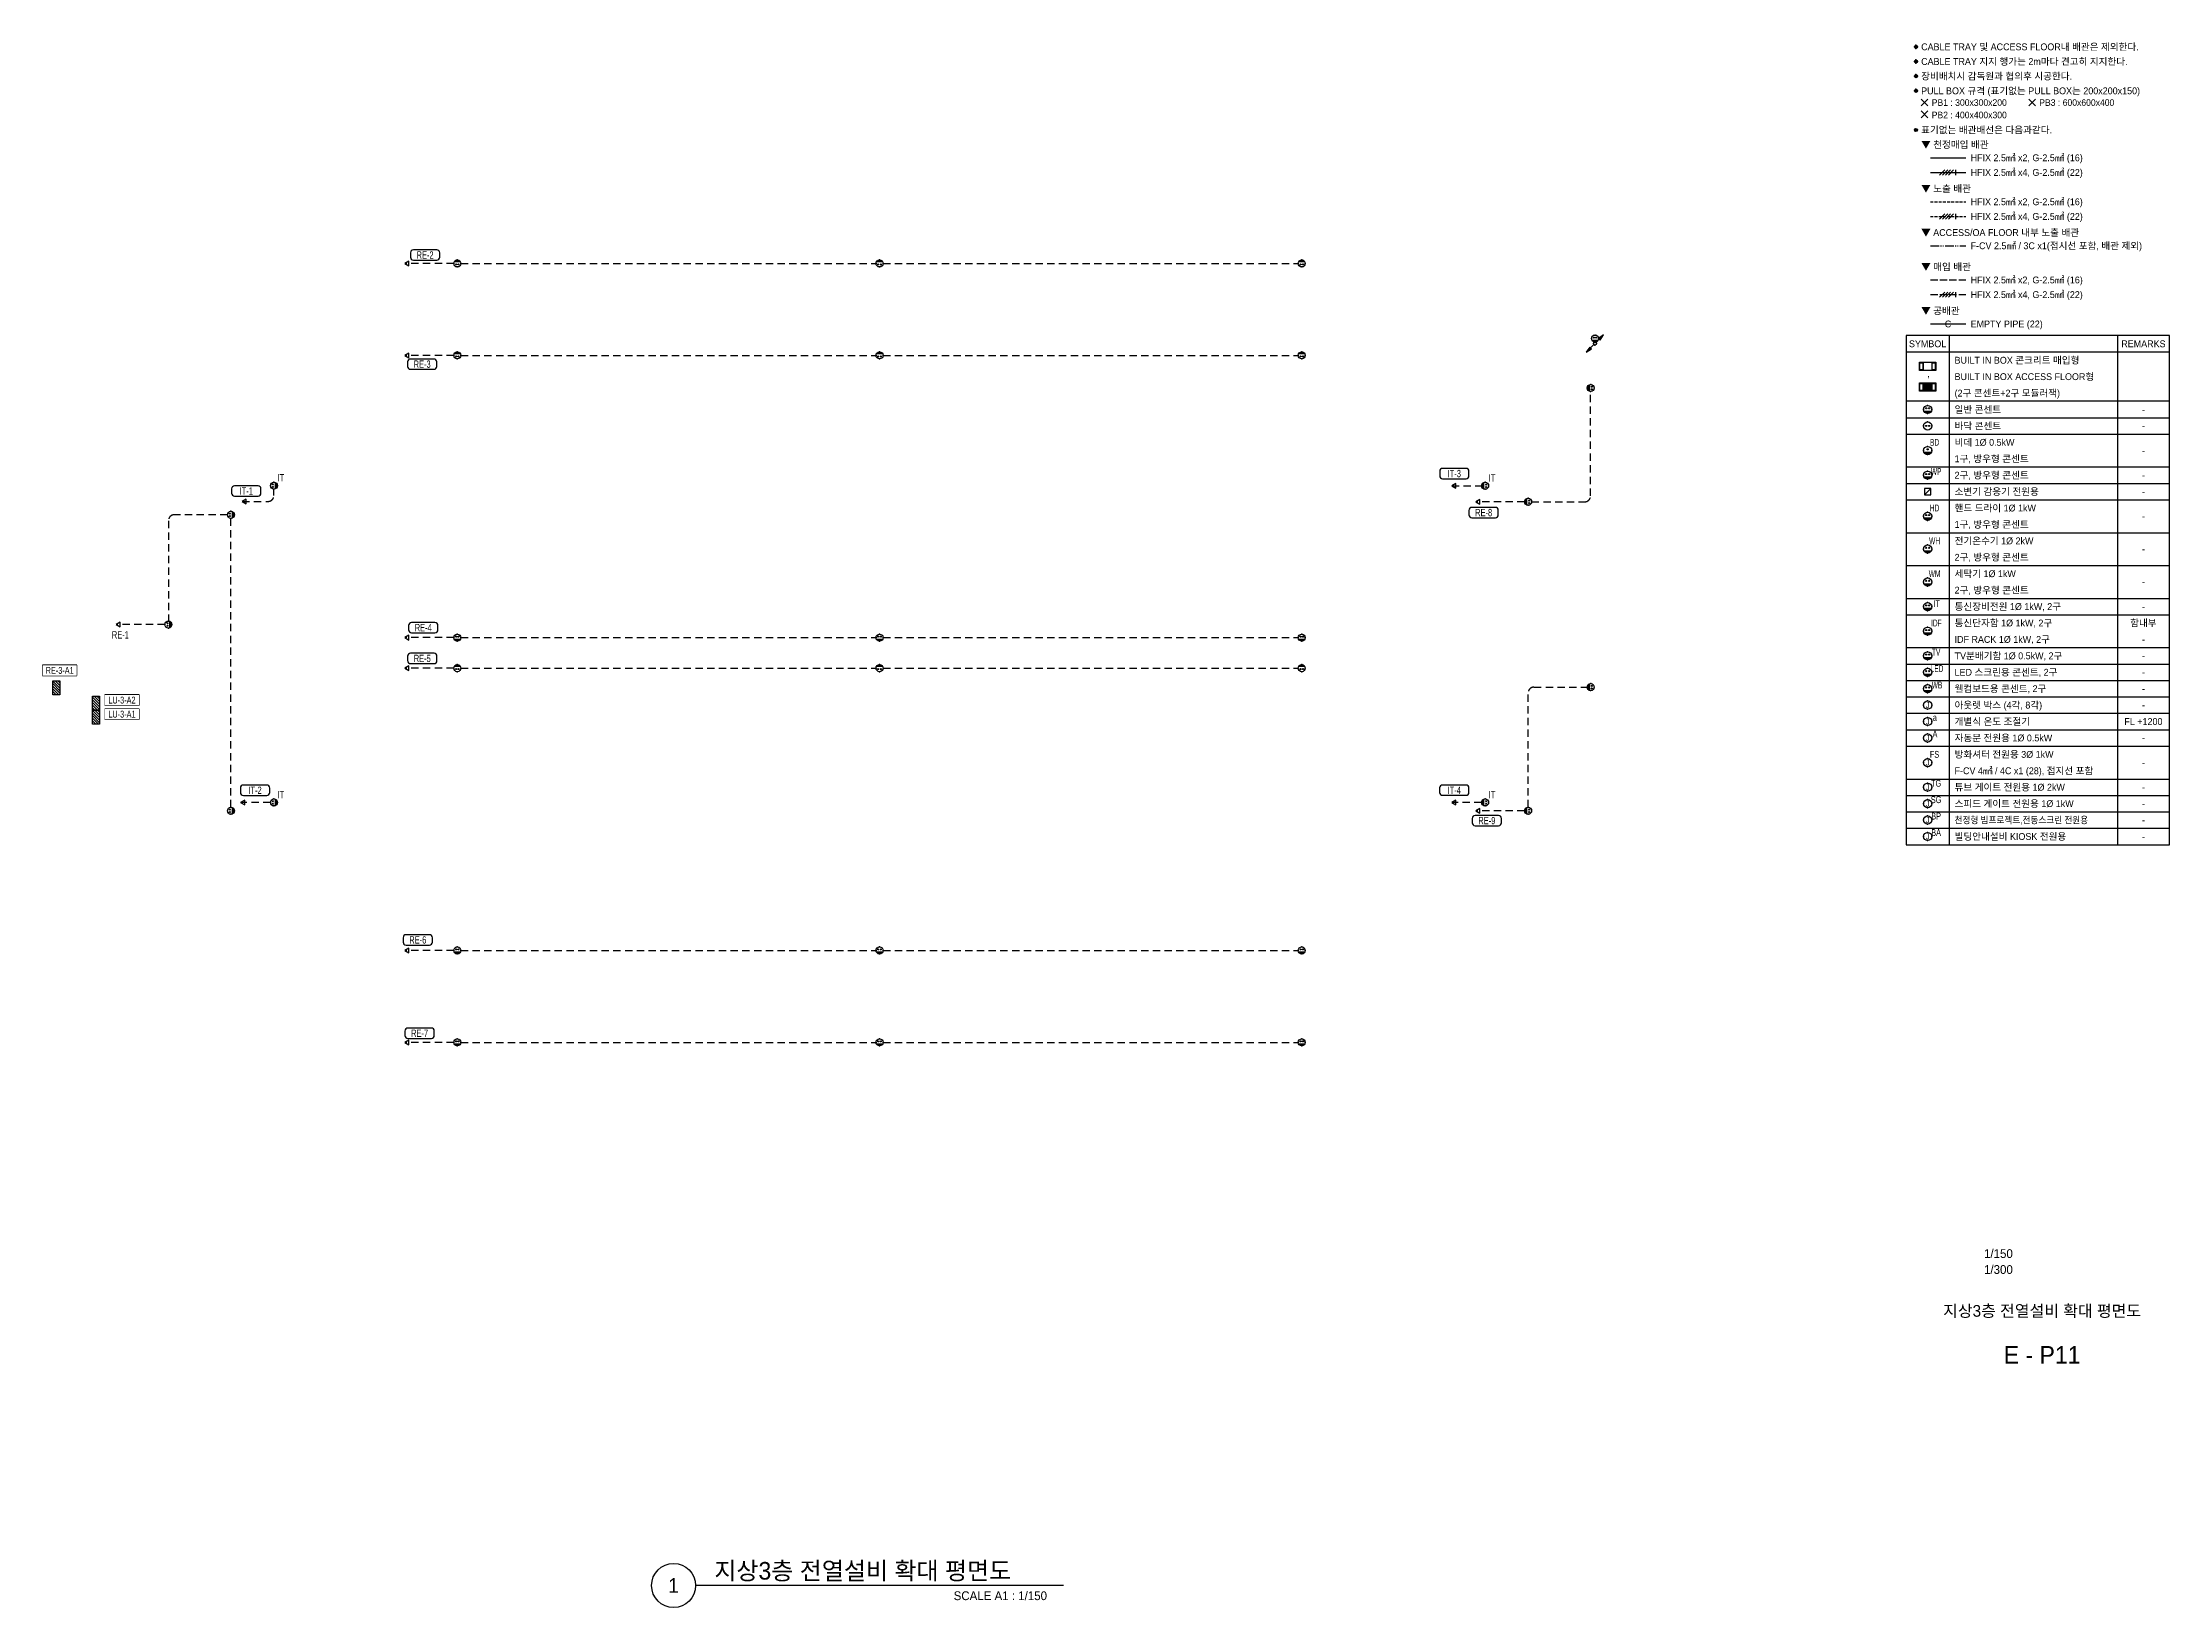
# Model space of a CAD drawing. Header units: millimetres. Extents: x 35956 to 501590, y -530175 to 881740.
# Drawn here: x 266632 to 375440, y 182625 to 262670 of the extents above; entities that cross this region are included whole.
import ezdxf
from ezdxf.enums import TextEntityAlignment as Align

# ---------------------------------------------------------------- set-up
doc = ezdxf.new("R2010")
doc.units = ezdxf.units.MM
doc.header["$LTSCALE"] = 150
doc.set_wipeout_variables(frame=1)
for name, pattern in [('D1', [3, 1, -1, 1]), ('D2', [6.5, 2.5, -1.5, 2.5]), ('E6', [10, 6, -1, 0.5, -1, 0.5, -1]), ('LH2', [2.85, 2, -0.85]), ('LH4', [6.45, 5, -1.45])]:
    doc.linetypes.add(name, pattern=pattern)
for name, color, linetype in [('------01 Distribution Panel', 3, 'Continuous'), ('------01 Distribution Panel_UPS_Emgency', 232, 'Continuous'), ('------06 Receptacle', 6, 'Continuous'), ('------Number of Strands (가닥수)', 1, 'Continuous'), ('-----20 General Symbol', 3, 'Continuous'), ('-----21 Embeded Wire in Ceiling or Wall', 4, 'Continuous'), ('-----22 Concealed Wire in Floor', 4, 'E6'), ('-----22 Embeded in Floor', 4, 'D2'), ('-----23 Concealed or Exposed Wire', 4, 'D1'), ('-----29 Cable Schedule', 1, 'Continuous'), ('-----30 Text', 2, 'Continuous'), ('-----41 Drawing Title', 2, 'Continuous'), ('-----42 Drawing Number', 2, 'Continuous'), ('-----43 Drawing Scale', 3, 'Continuous'), ('4', 4, 'Continuous')]:
    doc.layers.add(name, color=color, linetype=linetype)
doc.styles.add('ELEC', font='Dotum.ttf')

# ---------------------------------------------------------------- blocks, each defined once
blk = doc.blocks.new('O04')
blk.add_circle((0, 0), 150)
for p in [(-150, 0), (0, 150), (150, 0), (0, -150)]:
    blk.add_point(p)
at = {"style": 'ELEC'}
blk.add_text('J', height=214, dxfattribs=at).set_placement((0, 0), align=Align.MIDDLE)
blk = doc.blocks.new('B02')
h = blk.add_hatch(color=256)
h.paths.add_polyline_path([(-136, 86, 0.632456), (136, 86)])
h.paths.add_polyline_path([(-75, 193, 1), (-32, 193, 1)])
h.paths.add_polyline_path([(32, 193, 1), (75, 193, 1)])
blk.add_line((-136, 86), (136, 86))
at = {"linetype": 'Continuous'}
blk.add_circle((0, 150), 150, dxfattribs=at)
for centre in [(-54, 193), (54, 193)]:
    blk.add_circle(centre, 21.4)
for p in [(-150, 150), (0, 300), (0, 0), (150, 150)]:
    blk.add_point(p)
blk = doc.blocks.new('B08')
at = {"linetype": 'Continuous'}
for points in [[(300, -150), (-300, -150), (-300, 150), (300, 150)], [(-150, 150), (150, 150), (150, -150), (-150, -150)]]:
    blk.add_lwpolyline(points, close=True, dxfattribs=at)
at = {"color": 1, "linetype": 'Continuous'}
for points in [[(-280, 130), (-170, 130), (-170, -130), (-280, -130)], [(170, 130), (280, 130), (280, -130), (170, -130)]]:
    blk.add_lwpolyline(points, close=True, dxfattribs=at)
blk = doc.blocks.new('B11')
h = blk.add_hatch(color=256)
h.dxf.hatch_style = 1
h.paths.add_polyline_path([(150, 150), (-150, 150), (-150, -150), (150, -150)])
at = {"linetype": 'Continuous'}
for points in [[(300, -150), (-300, -150), (-300, 150), (300, 150)], [(-150, 150), (150, 150), (150, -150), (-150, -150)]]:
    blk.add_lwpolyline(points, close=True, dxfattribs=at)
at = {"color": 1, "linetype": 'Continuous'}
for points in [[(-280, 130), (-170, 130), (-170, -130), (-280, -130)], [(170, 130), (280, 130), (280, -130), (170, -130)]]:
    blk.add_lwpolyline(points, close=True, dxfattribs=at)
blk = doc.blocks.new('B01')
h = blk.add_hatch(color=256)
h.paths.add_polyline_path([(21, 193, 1), (-21, 193, 1)])
h.paths.add_polyline_path([(-136, 86, 0.632456), (136, 86)])
blk.add_line((-136, 86), (136, 86))
at = {"linetype": 'Continuous'}
blk.add_circle((0, 150), 150, dxfattribs=at)
blk.add_circle((0, 193), 21.4)
for p in [(-150, 150), (0, 300), (0, 0), (150, 150)]:
    blk.add_point(p)
blk = doc.blocks.new('B17')
blk.add_line((112.5, 0), (-112.5, -225))
blk.add_lwpolyline([(112.5, 0), (-112.5, 0), (-112.5, -225), (112.5, -225)], close=True)
blk = doc.blocks.new('A$Ce357b17b')
at = {"layer": '-----30 Text'}
h = blk.add_hatch(color=256, dxfattribs=at)
edge = h.paths.add_edge_path()
edge.add_arc((-31961, -9700), 160, 0, 360)
h = blk.add_hatch(color=256, dxfattribs=at)
edge = h.paths.add_edge_path()
edge.add_arc((-31961, -11200), 160, 0, 360)
h = blk.add_hatch(color=256, dxfattribs=at)
edge = h.paths.add_edge_path()
edge.add_arc((-31961, -12700), 160, 0, 360)
h = blk.add_hatch(color=256, dxfattribs=at)
edge = h.paths.add_edge_path()
edge.add_arc((-31961, -18200), 160, 0, 360)
at = {"layer": '------Number of Strands (가닥수)'}
for p, q in [((-29536, -22814), (-29008, -22286)), ((-29237, -22814), (-28709, -22286)), ((-28939, -22814), (-28411, -22286)), ((-28640, -22814), (-28112, -22286)), ((-27878, -22814), (-27878, -22286)), ((-29536, -27314), (-29008, -26786)), ((-29237, -27314), (-28709, -26786)), ((-28939, -27314), (-28411, -26786)), ((-28640, -27314), (-28112, -26786)), ((-27878, -27314), (-27878, -26786)), ((-29536, -35314), (-29008, -34786)), ((-29237, -35314), (-28709, -34786)), ((-28939, -35314), (-28411, -34786)), ((-28640, -35314), (-28112, -34786)), ((-27878, -35314), (-27878, -34786))]:
    blk.add_line(p, q, dxfattribs=at)
at = {"layer": '-----21 Embeded Wire in Ceiling or Wall'}
blk.add_line((-30484, -38050), (-26865, -38050), dxfattribs=at)
at = {"layer": '-----22 Concealed Wire in Floor'}
blk.add_line((-30484, -30050), (-26865, -30050), dxfattribs=at)
at = {"layer": '-----30 Text'}
for centre in [(-31961, -9700), (-31961, -11200), (-31961, -12700), (-31961, -18200)]:
    blk.add_circle(centre, 160, dxfattribs=at)
for p in [(-32121, -9700), (-31961, -9540), (-31961, -9860), (-31801, -9700), (-32121, -11200), (-31961, -11040), (-31961, -11360), (-31961, -12540), (-31801, -11200)]:
    blk.add_point(p, dxfattribs=at)
at = {"layer": '4'}
for p, q in [((-30484, -21050), (-26865, -21050)), ((-30484, -22550), (-26865, -22550))]:
    blk.add_line(p, q, dxfattribs=at)
at = {"layer": '4', "linetype": 'LH2'}
for p, q in [((-30484, -25550), (-26865, -25550)), ((-30484, -27050), (-26865, -27050))]:
    blk.add_line(p, q, dxfattribs=at)
at = {"layer": '4', "linetype": 'LH4'}
for p, q in [((-30484, -33550), (-26865, -33550)), ((-30484, -35050), (-26865, -35050))]:
    blk.add_line(p, q, dxfattribs=at)
at = {"layer": '-----30 Text', "style": 'ELEC'}
for s, p in [('CABLE TRAY 및 ACCESS FLOOR내 배관은 제외한다.', (-31425, -9700)), ('CABLE TRAY 지지 행가는 2m마다 견고히 지지한다.', (-31425, -11200)), ('장비배치시 감독원과 협의후 시공한다.', (-31425, -12700)), ('▼ 천정매입 배관', (-31425, -19700)), ('HFIX 2.5㎟ x2, G-2.5㎟ (16)', (-26365, -21050)), ('▼ 노출 배관', (-31425, -24200)), ('HFIX 2.5㎟ x4, G-2.5㎟ (22)', (-26365, -22550)), ('HFIX 2.5㎟ x2, G-2.5㎟ (16)', (-26365, -25550)), ('▼ ACCESS/OA FLOOR 내부 노출 배관', (-31425, -28700)), ('HFIX 2.5㎟ x4, G-2.5㎟ (22)', (-26365, -27050)), ('F-CV 2.5㎟ / 3C x1(접시선 포함, 배관 제외) ', (-26365, -30050)), ('▼ 매입 배관', (-31425, -32200)), ('HFIX 2.5㎟ x2, G-2.5㎟ (16)', (-26365, -33550)), ('HFIX 2.5㎟ x4, G-2.5㎟ (22)', (-26365, -35050)), ('▼ 공배관', (-31425, -36700))]:
    blk.add_text(s, height=700, dxfattribs=at).set_placement(p, align=Align.MIDDLE_LEFT)
for points in [[(-20425, -15050), (-20425, -15750), (-19726, -15750), (-19726, -15050)], [(-31425, -16250), (-31425, -16950), (-30726, -16950), (-30726, -16250)]]:
    blk.add_wipeout(points).dxf.layer = '-----20 General Symbol'
at = {"color": 3}
blk.add_wipeout([(-6020, -91320), (-6020, -39240), (-32961, -39240), (-32961, -91320)], dxfattribs=at).dxf.layer = '-----29 Cable Schedule'
at = {"layer": '------06 Receptacle'}
h = blk.add_hatch(color=256, dxfattribs=at)
edge = h.paths.add_edge_path()
edge.add_arc((-30913, -48480), 60, 0, 360)
h = blk.add_hatch(color=256, dxfattribs=at)
edge = h.paths.add_edge_path()
edge.add_arc((-30613, -48480), 60, 0, 360)
for centre, radius in [((-30763, -48480), 420), ((-30913, -48480), 60), ((-30613, -48480), 60)]:
    blk.add_circle(centre, radius, dxfattribs=at)
for p in [(-31183, -48480), (-30343, -48480)]:
    blk.add_point(p, dxfattribs=at)
at = {"layer": '-----20 General Symbol'}
for p, q in [((-19726, -15750), (-20425, -15050)), ((-19726, -15050), (-20425, -15750))]:
    blk.add_line(p, q, dxfattribs=at)
at = {"layer": '-----29 Cable Schedule', "color": 3}
blk.add_line((-6020, -40920), (-32961, -40920), dxfattribs=at)
at = {"layer": '-----29 Cable Schedule'}
for p, q in [((-28565, -39240), (-28565, -40920)), ((-28565, -40920), (-28565, -91320)), ((-11349, -39240), (-11349, -40920)), ((-11349, -40920), (-11349, -91320)), ((-6020, -45960), (-32961, -45960)), ((-32961, -47640), (-6020, -47640)), ((-32961, -49320), (-6020, -49320)), ((-32961, -52680), (-6020, -52680)), ((-32961, -54360), (-6020, -54360)), ((-32961, -56040), (-6020, -56040)), ((-32961, -59400), (-6020, -59400)), ((-32961, -62760), (-6020, -62760)), ((-32961, -66120), (-6020, -66120)), ((-32961, -67800), (-6020, -67800)), ((-32961, -71160), (-6020, -71160)), ((-32961, -72840), (-6020, -72840)), ((-32961, -74520), (-6020, -74520)), ((-32961, -76200), (-6020, -76200)), ((-32961, -77880), (-6020, -77880)), ((-32961, -79560), (-6020, -79560)), ((-32961, -81240), (-6020, -81240)), ((-32961, -84600), (-6020, -84600)), ((-32961, -86280), (-6020, -86280)), ((-32961, -87960), (-6020, -87960)), ((-32961, -89640), (-6020, -89640)), ((-32961, -91320), (-6020, -91320))]:
    blk.add_line(p, q, dxfattribs=at)
at = {"layer": '-----29 Cable Schedule', "color": 3}
blk.add_lwpolyline([(-6020, -91320), (-6020, -39240), (-32961, -39240), (-32961, -91320)], close=True, dxfattribs=at)
blk.add_point((-30763, -48060))
at = {"layer": '------06 Receptacle', "xscale": 2.8, "yscale": 2.8, "zscale": 2.8}
for name, p in [('B08', (-30763, -42390)), ('B11', (-30763, -44490)), ('B01', (-30763, -51420)), ('B17', (-30763, -54885)), ('B02', (-30763, -69900))]:
    blk.add_blockref(name, p, dxfattribs=at)
at = {"layer": '------06 Receptacle', "color": 0, "xscale": 2.8, "yscale": 2.8, "zscale": 2.8}
for p in [(-30763, -47220), (-30763, -53940), (-30763, -58140), (-30763, -61500), (-30763, -64860), (-30763, -67380), (-30763, -72420), (-30763, -74100), (-30763, -75780)]:
    blk.add_blockref('B02', p, dxfattribs=at)
at = {"layer": '-----20 General Symbol', "xscale": 2.8, "yscale": 2.8, "zscale": 2.8}
for p in [(-30763, -77040), (-30763, -78720), (-30763, -80400), (-30763, -82920), (-30763, -85440), (-30763, -87120), (-30763, -88800), (-30763, -90480)]:
    blk.add_blockref('O04', p, dxfattribs=at)
at = {"layer": '------06 Receptacle', "style": 'ELEC', "width": 0.6}
for s, p in [('BD', (-30053, -50158)), ('WP', (-29891, -53142)), ('HD', (-30053, -56878)), ('WH', (-30053, -60238)), ('WM', (-30053, -63598)), ('IT', (-29828, -66655)), ('IDF', (-29874, -68638)), ('TV', (-29891, -71622)), ('LED', (-29800, -73302)), ('WB', (-29800, -74982))]:
    blk.add_text(s, height=700, dxfattribs=at).set_placement(p, align=Align.MIDDLE)
at = {"layer": '-----20 General Symbol', "style": 'ELEC', "width": 0.7}
blk.add_text('a', height=700, dxfattribs=at).set_placement((-30238, -78308), align=Align.MIDDLE_LEFT)
for s, p in [('A', (-30011, -79989)), ('FS', (-30053, -82078)), ('TG', (-29895, -85036)), ('SG', (-29895, -86716)), ('BP', (-29895, -88396)), ('BA', (-29895, -90076))]:
    blk.add_text(s, height=700, dxfattribs=at).set_placement(p, align=Align.MIDDLE)
at = {"layer": '-----23 Concealed or Exposed Wire', "style": 'ELEC'}
blk.add_text('C', height=700, dxfattribs=at).set_placement((-28675, -38050), align=Align.MIDDLE_CENTER)
at = {"layer": '-----29 Cable Schedule', "color": 2, "style": 'ELEC'}
for s, p in [('SYMBOL', (-30763, -40080)), ('REMARKS', (-8684, -40080))]:
    blk.add_text(s, height=700, dxfattribs=at).set_placement(p, align=Align.MIDDLE)
at = {"layer": '-----30 Text', "style": 'ELEC'}
for s, height, p in [('PB3 : 600x600x400', 672.93, (-19344, -15400)), ('표기없는 배관배선은 다음과같다.', 700, (-31425, -18200)), ('EMPTY PIPE (22)', 700, (-26365, -38050)), ('BUILT IN BOX 콘크리트 매입형', 700, (-28005, -41760)), (',', 700, (-30805, -43128)), ('BUILT IN BOX ACCESS FLOOR형', 700, (-28005, -43440)), ('(2구 콘센트+2구 모듈러잭)', 700, (-28005, -45120)), ('일반 콘센트', 700, (-28005, -46800)), ('바닥 콘센트', 700, (-28005, -48480)), ('비데 1%%216 0.5kW', 700, (-28005, -50160)), ('1구, 방우형 콘센트', 700, (-28005, -51840)), ('2구, 방우형 콘센트', 700, (-28005, -53520)), ('핸드 드라이 1Ø 1kW', 700, (-28005, -56880)), ('소변기 감응기 전원용', 700, (-28005, -55200)), ('1구, 방우형 콘센트', 700, (-28005, -58560)), ('전기온수기 1%%216 2kW', 700, (-28005, -60240)), ('2구, 방우형 콘센트', 700, (-28005, -61920)), ('세탁기 1Ø 1kW', 700, (-28005, -63600)), ('2구, 방우형 콘센트', 700, (-28005, -65280)), ('통신장비전원 1%%216 1kW, 2구', 700, (-28005, -66960)), ('통신단자함 1%%216 1kW, 2구', 700, (-28005, -68640)), ('TV분배기함 1%%216 0.5kW, 2구', 700, (-28005, -72000)), ('IDF RACK 1%%216 1kW, 2구', 700, (-28005, -70320)), ('LED 스크린용 콘센트, 2구', 700, (-28005, -73680)), ('웰컴보드용 콘센트, 2구', 700, (-28005, -75360)), ('개별식 온도 조절기', 700, (-28005, -78720)), ('아웃렛 박스 (4각, 8각)', 700, (-28005, -77040)), ('자동문 전원용 1%%216 0.5kW', 700, (-28005, -80400)), ('방화셔터 전원용 3%%216 1kW', 700, (-28005, -82080)), ('F-CV 4㎟ / 4C x1 (28), 접지선 포함', 700, (-28005, -83760)), ('튜브 게이트 전원용 1Ø 2kW', 700, (-28005, -85440)), ('스피드 게이트 전원용 1Ø 1kW', 700, (-28005, -87120)), ('빌딩안내설비 KIOSK 전원용', 700, (-28005, -90480))]:
    blk.add_text(s, height=height, dxfattribs=at).set_placement(p, align=Align.MIDDLE_LEFT)
for s, p in [('-', (-8684, -46800)), ('-', (-8684, -48480)), ('-', (-8684, -51000)), ('-', (-8684, -53520)), ('-', (-8684, -55200)), ('-', (-8684, -57720)), ('-', (-8684, -61080)), ('-', (-8684, -64440)), ('-', (-8684, -66960)), ('함내부', (-8684, -68640)), ('-', (-8684, -70320)), ('-', (-8684, -72000)), ('-', (-8684, -73680)), ('-', (-8684, -75360)), ('-', (-8684, -77040)), ('FL +1200', (-8684, -78720)), ('-', (-8684, -80400)), ('-', (-8684, -82920)), ('-', (-8684, -85440)), ('-', (-8684, -87120)), ('-', (-8684, -88800)), ('-', (-8684, -90480))]:
    blk.add_text(s, height=700, dxfattribs=at).set_placement(p, align=Align.MIDDLE_CENTER)
at = {"layer": '-----30 Text', "style": 'ELEC', "width": 0.9}
blk.add_text('천정형 빔프로젝트,전동스크린 전원용', height=700, dxfattribs=at).set_placement((-28005, -88800), align=Align.MIDDLE_LEFT)
blk.add_wipeout([(-31425, -15050), (-31425, -15750), (-30726, -15750), (-30726, -15050)]).dxf.layer = '-----20 General Symbol'
at = {"layer": '-----30 Text'}
h = blk.add_hatch(color=256, dxfattribs=at)
edge = h.paths.add_edge_path()
edge.add_arc((-31961, -14200), 160, 0, 360)
at = {"layer": '-----20 General Symbol'}
for p, q in [((-30726, -15750), (-31425, -15050)), ((-30726, -15050), (-31425, -15750)), ((-30726, -16950), (-31425, -16250)), ((-30726, -16250), (-31425, -16950))]:
    blk.add_line(p, q, dxfattribs=at)
at = {"layer": '-----30 Text'}
blk.add_circle((-31961, -14200), 160, dxfattribs=at)
blk.add_point((-31961, -14040), dxfattribs=at)
at = {"layer": '-----30 Text', "style": 'ELEC'}
for s, height, p in [('PULL BOX 규격 (표기없는 PULL BOX는 200x200x150)', 700, (-31425, -14200)), ('PB1 : 300x300x200', 672.93, (-30344, -15400)), ('PB2 : 400x400x300', 672.93, (-30344, -16671))]:
    blk.add_text(s, height=height, dxfattribs=at).set_placement(p, align=Align.MIDDLE_LEFT)
blk = doc.blocks.new('O07')
blk.add_lwpolyline([(-173, -100), (0, 0), (-173, 100)], close=True)
blk = doc.blocks.new('A02')
h = blk.add_hatch()
h.set_pattern_fill('ANSI31', color=256, scale=25, style=0)
h.set_pattern_definition([(45, (-2000, -19200), (-56.1266, 56.1266), [])])
h.paths.add_polyline_path([(-300, 300), (-300, 0), (300, 0), (300, 300)])
blk.add_lwpolyline([(300, 0), (-300, 0), (-300, 300), (300, 300)], close=True)
blk = doc.blocks.new('O01')
blk.add_hatch(color=256).paths.add_polyline_path([(-149, -218), (-218, -149), (-368, -368)])
blk.add_line((-46, -46), (-184, -184))
blk.add_lwpolyline([(-368, -368), (-149, -218), (-218, -149), (-368, -368)])
blk.add_circle((0, 0), 65)
for p in [(-65, 0), (-65, 0), (0, 65), (0, 65), (65, 0), (65, 0), (0, -65), (0, -65)]:
    blk.add_point(p)

msp = doc.modelspace()

# ---------------------------------------------------------------- linework, layer by layer
at = {"layer": '------01 Distribution Panel', "color": 1, "elevation": 0}
for points in [[(266632, 230292), (268386, 230292), (268386, 230817), (266632, 230817)], [(269818, 228055), (271573, 228055), (271573, 228580), (269818, 228580)]]:
    msp.add_lwpolyline(points, close=True, dxfattribs=at)
at = {"layer": '-----22 Embeded in Floor'}
for p, q in [((278470, 239823), (278470, 239823)), ((278470, 239500), (278470, 239823)), ((338726, 239997), (340250, 239997)), ((340250, 239997), (340250, 239997))]:
    msp.add_line(p, q, dxfattribs=at)
at = {"layer": '-----22 Embeded in Floor', "elevation": 0}
for points in [[(287670, 251370), (285170, 251370)], [(288030, 251370), (309270, 251370)], [(309630, 251370), (330870, 251370)], [(287670, 246670), (285170, 246670)], [(288030, 246670), (309270, 246670)], [(309630, 246670), (330870, 246670)], [(342450, 239180), (339950, 239180)], [(272890, 232900), (270390, 232900)], [(287670, 232230), (285170, 232230)], [(288030, 232230), (309270, 232230)], [(309630, 232230), (330870, 232230)], [(287670, 230670), (285170, 230670)], [(288030, 230670), (309270, 230670)], [(309630, 230670), (330870, 230670)], [(278290, 223800), (276766, 223800)], [(340249, 223801), (338725, 223801)], [(342450, 223374), (339950, 223374)], [(287670, 216230), (285170, 216230)], [(288030, 216230), (309270, 216230)], [(309630, 216230), (330870, 216230)], [(287670, 211530), (285170, 211530)], [(288030, 211530), (309270, 211530)], [(309630, 211530), (330870, 211530)]]:
    msp.add_lwpolyline(points, dxfattribs=at)
for points in [[(342810, 239180), (345529, 239180, 0.4142136), (345829, 239480), (345829, 244819)], [(276090, 238512), (273369, 238512, 0.4142136), (273069, 238212), (273070, 233080)], [(342630, 223554), (342630, 229400, -0.4142136), (342930, 229700), (342930, 229700), (345650, 229700)]]:
    msp.add_lwpolyline(points, format="xyb", dxfattribs=at)
at = {"layer": '-----22 Embeded in Floor'}
msp.add_arc((278170, 239500), 300, 270, 0, dxfattribs=at)
at = {"layer": '-----41 Drawing Title', "color": 7}
msp.add_line((318861, 183750), (300039, 183750), dxfattribs=at)
msp.add_circle((298914, 183750), 1125, dxfattribs=at)

# ---------------------------------------------------------------- block references
at = {"layer": '------01 Distribution Panel', "xscale": 1.2, "yscale": 1.2, "zscale": 1.2, "rotation": 270}
msp.add_blockref('A02', (267150, 229660), dxfattribs=at)
at = {"layer": '------01 Distribution Panel_UPS_Emgency', "xscale": 1.2, "yscale": 1.2, "zscale": 1.2, "rotation": 270}
msp.add_blockref('A02', (269190, 228160), dxfattribs=at)
at = {"layer": '------06 Receptacle', "xscale": 1.2, "yscale": 1.2, "zscale": 1.2}
for p, rotation in [((287850, 251550), 179.9999990554299), ((309450, 251550), 179.9999990554299), ((331050, 251550), 179.9999990554299), ((346050, 247350), 359.646272586137), ((287850, 246850), 179.9999990554299), ((309450, 246850), 179.9999990554299), ((331050, 246850), 179.9999990554299), ((345650, 245000), 269.646272586137), ((278650, 240003), 89.99999905542973), ((278650, 240003), 89.99999905542973), ((340250, 239999), 269.9999990554298), ((340250, 239999), 269.9999990554298), ((276450, 238512), 89.99999905542991), ((342450, 239180), 270.0000009445701), ((273250, 232900), 89.64627258613703), ((287850, 232050), 359.9999990554299), ((309450, 232050), 359.9999990554299), ((331050, 232050), 359.9999990554299), ((287850, 230850), 179.9999990554299), ((309450, 230850), 179.9999990554299), ((331050, 230850), 179.9999990554299), ((345650, 229700), 269.646272586137), ((276450, 223374), 89.99999905542991), ((278650, 223800), 89.99999905542973), ((340250, 223800), 269.9999990554298), ((342450, 223374), 270.0000009445701), ((287850, 216050), 359.9999990554299), ((309450, 216050), 359.9999990554299), ((331050, 216050), 359.9999990554299), ((287850, 211350), 359.9999990554299), ((309450, 211350), 359.9999990554299), ((331050, 211350), 359.9999990554299)]:
    msp.add_blockref('B02', p, dxfattribs=dict(at, rotation=rotation))
at = {"layer": '-----20 General Symbol', "xscale": 1.2, "yscale": 1.2, "zscale": 1.2}
msp.add_blockref('O01', (346050, 247272), dxfattribs=at)
at = {"layer": '-----20 General Symbol', "xscale": 1.2, "yscale": 1.2, "zscale": 1.2, "rotation": 180}
msp.add_blockref('O01', (346050, 247272), dxfattribs=at)
at = {"layer": '-----22 Embeded in Floor', "xscale": 1.2, "yscale": 1.2, "zscale": 1.2, "rotation": 180}
for p in [(285170, 251370), (285170, 246670), (338726, 239997), (339950, 239180), (270390, 232900), (285170, 232230), (285170, 230670), (276766, 223800), (338725, 223801), (339950, 223374), (285170, 216230), (285170, 211530)]:
    msp.add_blockref('O07', p, dxfattribs=at)
at = {"layer": '-----29 Cable Schedule', "xscale": 0.5, "yscale": 0.5, "zscale": 0.5}
msp.add_blockref('A$Ce357b17b', (378450, 267300), dxfattribs=at)

# ---------------------------------------------------------------- texts
at = {"layer": '------06 Receptacle', "style": 'ELEC', "width": 0.7}
for p in [(278825, 240405, 0), (278825, 240405, 0), (340785, 240401, 0), (340785, 240401, 0), (340785, 224202, 0)]:
    msp.add_text('IT', height=375, dxfattribs=at).set_placement(p, align=Align.MIDDLE)
at = {"layer": '-----41 Drawing Title', "style": 'ELEC'}
msp.add_text('지상3층 전열설비 확대 평면도', height=600, dxfattribs=at).set_placement((368925, 197795), align=Align.MIDDLE_CENTER)
at = {"layer": '-----41 Drawing Title', "color": 2, "style": 'ELEC'}
msp.add_text('지상3층 전열설비 확대 평면도', height=900, dxfattribs=at).set_placement((300998, 184050))
at = {"layer": '-----41 Drawing Title', "color": 7, "style": 'ELEC'}
msp.add_text('1', height=750, dxfattribs=at).set_placement((298914, 183750), align=Align.MIDDLE)
at = {"layer": '-----41 Drawing Title', "style": 'ELEC'}
msp.add_text('SCALE A1 : 1/150', height=450, dxfattribs=at).set_placement((318019, 183000), align=Align.RIGHT)
at = {"layer": '-----42 Drawing Number', "style": 'ELEC'}
msp.add_text('E - P11', height=900, dxfattribs=at).set_placement((368925, 195545), align=Align.MIDDLE_CENTER)
at = {"layer": '-----43 Drawing Scale', "style": 'ELEC'}
for s, p in [('1/150', (366690, 200725)), ('1/300', (366690, 199910))]:
    msp.add_text(s, height=450, dxfattribs=at).set_placement(p, align=Align.MIDDLE_CENTER)

# ---------------------------------------------------------------- next in the draw order: wipeouts: each hides what was drawn before it
at = {"color": 1}
msp.add_wipeout([(266632, 230292), (268386, 230292), (268386, 230817), (266632, 230817)], dxfattribs=at).dxf.layer = '------01 Distribution Panel'
at = {"color": 1, "linetype": 'Continuous'}
for points in [[(285454, 251693), (285455, 251670), (285461, 251647), (285470, 251625), (285482, 251605), (285498, 251587), (285515, 251572), (285536, 251560), (285557, 251551), (285580, 251545), (285604, 251543), (286804, 251543), (286827, 251545), (286850, 251551), (286872, 251560), (286892, 251572), (286910, 251587), (286925, 251605), (286937, 251625), (286946, 251647), (286952, 251670), (286954, 251693), (286954, 251918), (286952, 251942), (286946, 251965), (286937, 251987), (286925, 252007), (286910, 252025), (286892, 252040), (286872, 252052), (286850, 252061), (286827, 252067), (286804, 252068), (285604, 252068), (285580, 252067), (285557, 252061), (285536, 252052), (285515, 252040), (285498, 252025), (285482, 252007), (285470, 251987), (285461, 251965), (285455, 251942), (285454, 251918)], [(285302, 246108), (285304, 246085), (285310, 246062), (285319, 246040), (285331, 246020), (285346, 246002), (285364, 245987), (285384, 245975), (285406, 245966), (285429, 245960), (285452, 245958), (286652, 245958), (286676, 245960), (286699, 245966), (286720, 245975), (286740, 245987), (286758, 246002), (286774, 246020), (286786, 246040), (286795, 246062), (286800, 246085), (286802, 246108), (286802, 246333), (286800, 246357), (286795, 246380), (286786, 246401), (286774, 246422), (286758, 246439), (286740, 246455), (286720, 246467), (286699, 246476), (286676, 246482), (286652, 246483), (285452, 246483), (285429, 246482), (285406, 246476), (285384, 246467), (285364, 246455), (285346, 246439), (285331, 246422), (285319, 246401), (285310, 246380), (285304, 246357), (285302, 246333)], [(339606, 238516), (339608, 238493), (339613, 238470), (339622, 238448), (339635, 238428), (339650, 238410), (339668, 238395), (339688, 238383), (339710, 238374), (339732, 238368), (339756, 238366), (340956, 238366), (340979, 238368), (341002, 238374), (341024, 238383), (341044, 238395), (341062, 238410), (341077, 238428), (341090, 238448), (341099, 238470), (341104, 238493), (341106, 238516), (341106, 238741), (341104, 238765), (341099, 238788), (341090, 238809), (341077, 238829), (341062, 238847), (341044, 238863), (341024, 238875), (341002, 238884), (340979, 238889), (340956, 238891), (339756, 238891), (339732, 238889), (339710, 238884), (339688, 238875), (339668, 238863), (339650, 238847), (339635, 238829), (339622, 238809), (339613, 238788), (339608, 238765), (339606, 238741)], [(285359, 232629), (285361, 232605), (285366, 232582), (285375, 232561), (285388, 232540), (285403, 232523), (285421, 232507), (285441, 232495), (285463, 232486), (285486, 232480), (285509, 232479), (286709, 232479), (286732, 232480), (286755, 232486), (286777, 232495), (286797, 232507), (286815, 232523), (286830, 232540), (286843, 232561), (286852, 232582), (286857, 232605), (286859, 232629), (286859, 232854), (286857, 232877), (286852, 232900), (286843, 232922), (286830, 232942), (286815, 232960), (286797, 232975), (286777, 232987), (286755, 232996), (286732, 233002), (286709, 233004), (285509, 233004), (285486, 233002), (285463, 232996), (285441, 232987), (285421, 232975), (285403, 232960), (285388, 232942), (285375, 232922), (285366, 232900), (285361, 232877), (285359, 232854)], [(269862, 232260), (269864, 232237), (269870, 232214), (269879, 232192), (269891, 232172), (269906, 232154), (269924, 232139), (269944, 232127), (269966, 232118), (269989, 232112), (270012, 232110), (271212, 232110), (271236, 232112), (271259, 232118), (271281, 232127), (271301, 232139), (271319, 232154), (271334, 232172), (271346, 232192), (271355, 232214), (271361, 232237), (271362, 232260), (271362, 232485), (271361, 232509), (271355, 232532), (271346, 232553), (271334, 232573), (271319, 232591), (271301, 232607), (271281, 232619), (271259, 232628), (271236, 232633), (271212, 232635), (270012, 232635), (269989, 232633), (269966, 232628), (269944, 232619), (269924, 232607), (269906, 232591), (269891, 232573), (269879, 232553), (269870, 232532), (269864, 232509), (269862, 232485)], [(285309, 231054), (285311, 231030), (285317, 231007), (285326, 230986), (285338, 230965), (285353, 230948), (285371, 230932), (285391, 230920), (285413, 230911), (285436, 230905), (285459, 230904), (286659, 230904), (286683, 230905), (286706, 230911), (286728, 230920), (286748, 230932), (286766, 230948), (286781, 230965), (286793, 230986), (286802, 231007), (286808, 231030), (286809, 231054), (286809, 231279), (286808, 231302), (286802, 231325), (286793, 231347), (286781, 231367), (286766, 231385), (286748, 231400), (286728, 231412), (286706, 231421), (286683, 231427), (286659, 231429), (285459, 231429), (285436, 231427), (285413, 231421), (285391, 231412), (285371, 231400), (285353, 231385), (285338, 231367), (285326, 231347), (285317, 231325), (285311, 231302), (285309, 231279)], [(339769, 222761), (339770, 222737), (339776, 222714), (339785, 222693), (339797, 222673), (339813, 222655), (339830, 222639), (339851, 222627), (339872, 222618), (339895, 222613), (339919, 222611), (341119, 222611), (341142, 222613), (341165, 222618), (341187, 222627), (341207, 222639), (341225, 222655), (341240, 222673), (341252, 222693), (341261, 222714), (341267, 222737), (341269, 222761), (341269, 222986), (341267, 223009), (341261, 223032), (341252, 223054), (341240, 223074), (341225, 223092), (341207, 223107), (341187, 223119), (341165, 223128), (341142, 223134), (341119, 223136), (339919, 223136), (339895, 223134), (339872, 223128), (339851, 223119), (339830, 223107), (339813, 223092), (339797, 223074), (339785, 223054), (339776, 223032), (339770, 223009), (339769, 222986)], [(285078, 216658), (285079, 216635), (285085, 216612), (285094, 216590), (285106, 216570), (285121, 216552), (285139, 216537), (285159, 216525), (285181, 216516), (285204, 216510), (285228, 216508), (286428, 216508), (286451, 216510), (286474, 216516), (286496, 216525), (286516, 216537), (286534, 216552), (286549, 216570), (286561, 216590), (286570, 216612), (286576, 216635), (286578, 216658), (286578, 216883), (286576, 216907), (286570, 216930), (286561, 216951), (286549, 216972), (286534, 216989), (286516, 217005), (286496, 217017), (286474, 217026), (286451, 217032), (286428, 217033), (285228, 217033), (285204, 217032), (285181, 217026), (285159, 217017), (285139, 217005), (285121, 216989), (285106, 216972), (285094, 216951), (285085, 216930), (285079, 216907), (285078, 216883)], [(285173, 211885), (285175, 211862), (285180, 211839), (285189, 211817), (285201, 211797), (285217, 211779), (285235, 211764), (285255, 211752), (285276, 211743), (285299, 211737), (285323, 211735), (286523, 211735), (286546, 211737), (286569, 211743), (286591, 211752), (286611, 211764), (286629, 211779), (286644, 211797), (286656, 211817), (286665, 211839), (286671, 211862), (286673, 211885), (286673, 212110), (286671, 212134), (286665, 212157), (286656, 212178), (286644, 212199), (286629, 212216), (286611, 212232), (286591, 212244), (286569, 212253), (286546, 212258), (286523, 212260), (285323, 212260), (285299, 212258), (285276, 212253), (285255, 212244), (285235, 212232), (285217, 212216), (285201, 212199), (285189, 212178), (285180, 212157), (285175, 212134), (285173, 212110)]]:
    msp.add_wipeout(points, dxfattribs=at)
for points in [[(338106, 240512), (338107, 240488), (338113, 240465), (338122, 240444), (338134, 240424), (338149, 240406), (338167, 240390), (338187, 240378), (338209, 240369), (338232, 240364), (338256, 240362), (339456, 240362), (339479, 240364), (339502, 240369), (339524, 240378), (339544, 240390), (339562, 240406), (339577, 240424), (339589, 240444), (339598, 240465), (339604, 240488), (339606, 240512), (339606, 240737), (339604, 240760), (339598, 240783), (339589, 240805), (339577, 240825), (339562, 240843), (339544, 240858), (339524, 240870), (339502, 240879), (339479, 240885), (339456, 240887), (338256, 240887), (338232, 240885), (338209, 240879), (338187, 240870), (338167, 240858), (338149, 240843), (338134, 240825), (338122, 240805), (338113, 240783), (338107, 240760), (338106, 240737)], [(276305, 239620), (276307, 239596), (276312, 239573), (276321, 239552), (276334, 239532), (276349, 239514), (276367, 239498), (276387, 239486), (276409, 239477), (276432, 239472), (276455, 239470), (277655, 239470), (277679, 239472), (277701, 239477), (277723, 239486), (277743, 239498), (277761, 239514), (277776, 239532), (277789, 239552), (277798, 239573), (277803, 239596), (277805, 239620), (277805, 239845), (277803, 239868), (277798, 239891), (277789, 239913), (277776, 239933), (277761, 239951), (277743, 239966), (277723, 239978), (277701, 239987), (277679, 239993), (277655, 239995), (276455, 239995), (276432, 239993), (276409, 239987), (276387, 239978), (276367, 239966), (276349, 239951), (276334, 239933), (276321, 239913), (276312, 239891), (276307, 239868), (276305, 239845)], [(276754, 224314), (276756, 224291), (276762, 224268), (276771, 224246), (276783, 224226), (276798, 224208), (276816, 224193), (276836, 224181), (276858, 224172), (276881, 224166), (276904, 224164), (278104, 224164), (278128, 224166), (278151, 224172), (278173, 224181), (278193, 224193), (278211, 224208), (278226, 224226), (278238, 224246), (278247, 224268), (278253, 224291), (278254, 224314), (278254, 224539), (278253, 224563), (278247, 224586), (278238, 224608), (278226, 224628), (278211, 224645), (278193, 224661), (278173, 224673), (278151, 224682), (278128, 224688), (278104, 224689), (276904, 224689), (276881, 224688), (276858, 224682), (276836, 224673), (276816, 224661), (276798, 224645), (276783, 224628), (276771, 224608), (276762, 224586), (276756, 224563), (276754, 224539)], [(338105, 224316), (338107, 224292), (338112, 224269), (338121, 224248), (338134, 224228), (338149, 224210), (338167, 224194), (338187, 224182), (338209, 224173), (338232, 224168), (338255, 224166), (339455, 224166), (339478, 224168), (339501, 224173), (339523, 224182), (339543, 224194), (339561, 224210), (339576, 224228), (339589, 224248), (339598, 224269), (339603, 224292), (339605, 224316), (339605, 224541), (339603, 224564), (339598, 224587), (339589, 224609), (339576, 224629), (339561, 224647), (339543, 224662), (339523, 224674), (339501, 224684), (339478, 224689), (339455, 224691), (338255, 224691), (338232, 224689), (338209, 224684), (338187, 224674), (338167, 224662), (338149, 224647), (338134, 224629), (338121, 224609), (338112, 224587), (338107, 224564), (338105, 224541)]]:
    msp.add_wipeout(points, dxfattribs=at).translate(0, 0, 0)
at = {"color": 1}
msp.add_wipeout([(269818, 228055), (271573, 228055), (271573, 228580), (269818, 228580)], dxfattribs=at)

# ---------------------------------------------------------------- next in the draw order: linework, layer by layer
at = {"layer": '------01 Distribution Panel', "color": 1, "elevation": 0}
msp.add_lwpolyline([(269818, 228775), (271573, 228775), (271573, 229300), (269818, 229300)], close=True, dxfattribs=at)
at = {"layer": '-----22 Embeded in Floor', "elevation": 0}
msp.add_lwpolyline([(276270, 223554), (276270, 238332)], dxfattribs=at)
at = {"color": 1, "linetype": 'Continuous', "elevation": 0}
for points in [[(285454, 251693, 0.4142136), (285604, 251543), (286804, 251543, 0.4142136), (286954, 251693), (286954, 251918, 0.4142136), (286804, 252068), (285604, 252068, 0.4142136), (285454, 251918)], [(285302, 246108, 0.4142136), (285452, 245958), (286652, 245958, 0.4142136), (286802, 246108), (286802, 246333, 0.4142136), (286652, 246483), (285452, 246483, 0.4142136), (285302, 246333)], [(338106, 240512, 0.4142136), (338256, 240362), (339456, 240362, 0.4142136), (339606, 240512), (339606, 240737, 0.4142136), (339456, 240887), (338256, 240887, 0.4142136), (338106, 240737)], [(276305, 239620, 0.4142136), (276455, 239470), (277655, 239470, 0.4142136), (277805, 239620), (277805, 239845, 0.4142136), (277655, 239995), (276455, 239995, 0.4142136), (276305, 239845)], [(339606, 238516, 0.4142136), (339756, 238366), (340956, 238366, 0.4142136), (341106, 238516), (341106, 238741, 0.4142136), (340956, 238891), (339756, 238891, 0.4142136), (339606, 238741)], [(285359, 232629, 0.4142136), (285509, 232479), (286709, 232479, 0.4142136), (286859, 232629), (286859, 232854, 0.4142136), (286709, 233004), (285509, 233004, 0.4142136), (285359, 232854)], [(285309, 231054, 0.4142136), (285459, 230904), (286659, 230904, 0.4142136), (286809, 231054), (286809, 231279, 0.4142136), (286659, 231429), (285459, 231429, 0.4142136), (285309, 231279)], [(276754, 224314, 0.4142136), (276904, 224164), (278104, 224164, 0.4142136), (278254, 224314), (278254, 224539, 0.4142136), (278104, 224689), (276904, 224689, 0.4142136), (276754, 224539)], [(338105, 224316, 0.4142136), (338255, 224166), (339455, 224166, 0.4142136), (339605, 224316), (339605, 224541, 0.4142136), (339455, 224691), (338255, 224691, 0.4142136), (338105, 224541)], [(339769, 222761, 0.4142136), (339919, 222611), (341119, 222611, 0.4142136), (341269, 222761), (341269, 222986, 0.4142136), (341119, 223136), (339919, 223136, 0.4142136), (339769, 222986)], [(285078, 216658, 0.4142136), (285228, 216508), (286428, 216508, 0.4142136), (286578, 216658), (286578, 216883, 0.4142136), (286428, 217033), (285228, 217033, 0.4142136), (285078, 216883)], [(285173, 211885, 0.4142136), (285323, 211735), (286523, 211735, 0.4142136), (286673, 211885), (286673, 212110, 0.4142136), (286523, 212260), (285323, 212260, 0.4142136), (285173, 212110)]]:
    msp.add_lwpolyline(points, format="xyb", close=True, dxfattribs=at)

# ---------------------------------------------------------------- next in the draw order: block references
at = {"layer": '------01 Distribution Panel_UPS_Emgency', "xscale": 1.2, "yscale": 1.2, "zscale": 1.2, "rotation": 270}
msp.add_blockref('A02', (269190, 228880), dxfattribs=at)

# ---------------------------------------------------------------- next in the draw order: texts
at = {"layer": '------01 Distribution Panel', "style": 'ELEC', "width": 0.7}
msp.add_text('RE-3-A1', height=350, dxfattribs=at).set_placement((267509, 230555), align=Align.MIDDLE_CENTER)
at = {"layer": '------06 Receptacle', "style": 'ELEC', "width": 0.7}
msp.add_text('IT', height=375, dxfattribs=at).set_placement((278825, 224202, 0), align=Align.MIDDLE)
at = {"style": 'ELEC', "width": 0.7}
for s, p in [('RE-2', (286204, 251806)), ('RE-3', (286052, 246221)), ('RE-8', (340356, 238629)), ('RE-4', (286109, 232741)), ('RE-1', (270612, 232373)), ('RE-5', (286059, 231166)), ('IT-2', (277504, 224427)), ('IT-4', (338855, 224428)), ('RE-9', (340519, 222873)), ('RE-6', (285828, 216771)), ('RE-7', (285923, 211998))]:
    msp.add_text(s, height=375, dxfattribs=at).set_placement(p, align=Align.MIDDLE)

# ---------------------------------------------------------------- next in the draw order: wipeouts: each hides what was drawn before it
at = {"color": 1, "linetype": 'Continuous'}
for points in [[(338106, 240512), (338107, 240488), (338113, 240465), (338122, 240444), (338134, 240424), (338149, 240406), (338167, 240390), (338187, 240378), (338209, 240369), (338232, 240364), (338256, 240362), (339456, 240362), (339479, 240364), (339502, 240369), (339524, 240378), (339544, 240390), (339562, 240406), (339577, 240424), (339589, 240444), (339598, 240465), (339604, 240488), (339606, 240512), (339606, 240737), (339604, 240760), (339598, 240783), (339589, 240805), (339577, 240825), (339562, 240843), (339544, 240858), (339524, 240870), (339502, 240879), (339479, 240885), (339456, 240887), (338256, 240887), (338232, 240885), (338209, 240879), (338187, 240870), (338167, 240858), (338149, 240843), (338134, 240825), (338122, 240805), (338113, 240783), (338107, 240760), (338106, 240737)], [(276305, 239620), (276307, 239596), (276312, 239573), (276321, 239552), (276334, 239532), (276349, 239514), (276367, 239498), (276387, 239486), (276409, 239477), (276432, 239472), (276455, 239470), (277655, 239470), (277679, 239472), (277701, 239477), (277723, 239486), (277743, 239498), (277761, 239514), (277776, 239532), (277789, 239552), (277798, 239573), (277803, 239596), (277805, 239620), (277805, 239845), (277803, 239868), (277798, 239891), (277789, 239913), (277776, 239933), (277761, 239951), (277743, 239966), (277723, 239978), (277701, 239987), (277679, 239993), (277655, 239995), (276455, 239995), (276432, 239993), (276409, 239987), (276387, 239978), (276367, 239966), (276349, 239951), (276334, 239933), (276321, 239913), (276312, 239891), (276307, 239868), (276305, 239845)]]:
    msp.add_wipeout(points, dxfattribs=at).translate(0, 0, 0)
at = {"color": 1}
msp.add_wipeout([(269818, 228775), (271573, 228775), (271573, 229300), (269818, 229300)], dxfattribs=at)

# ---------------------------------------------------------------- next in the draw order: linework, layer by layer
at = {"layer": '-----22 Embeded in Floor'}
msp.add_line((276847, 239200), (278170, 239200), dxfattribs=at)
at = {"color": 1, "linetype": 'Continuous', "elevation": 0}
for points in [[(338106, 240512, 0.4142136), (338256, 240362), (339456, 240362, 0.4142136), (339606, 240512), (339606, 240737, 0.4142136), (339456, 240887), (338256, 240887, 0.4142136), (338106, 240737)], [(276305, 239620, 0.4142136), (276455, 239470), (277655, 239470, 0.4142136), (277805, 239620), (277805, 239845, 0.4142136), (277655, 239995), (276455, 239995, 0.4142136), (276305, 239845)]]:
    msp.add_lwpolyline(points, format="xyb", close=True, dxfattribs=at)

# ---------------------------------------------------------------- next in the draw order: block references
at = {"layer": '-----22 Embeded in Floor', "xscale": 1.2, "yscale": 1.2, "zscale": 1.2, "rotation": 180}
msp.add_blockref('O07', (276847, 239200), dxfattribs=at)

# ---------------------------------------------------------------- next in the draw order: texts
at = {"layer": '------01 Distribution Panel_UPS_Emgency', "style": 'ELEC', "width": 0.7}
for s, p in [('LU-3-A2', (270695, 229037)), ('LU-3-A1', (270695, 228317))]:
    msp.add_text(s, height=350, dxfattribs=at).set_placement(p, align=Align.MIDDLE_CENTER)
at = {"style": 'ELEC', "width": 0.7}
for s, p in [('IT-3', (338856, 240624)), ('IT-3', (338856, 240624, 0)), ('IT-1', (277055, 239732, 0))]:
    msp.add_text(s, height=375, dxfattribs=at).set_placement(p, align=Align.MIDDLE)

doc.saveas('drawing.dxf')
